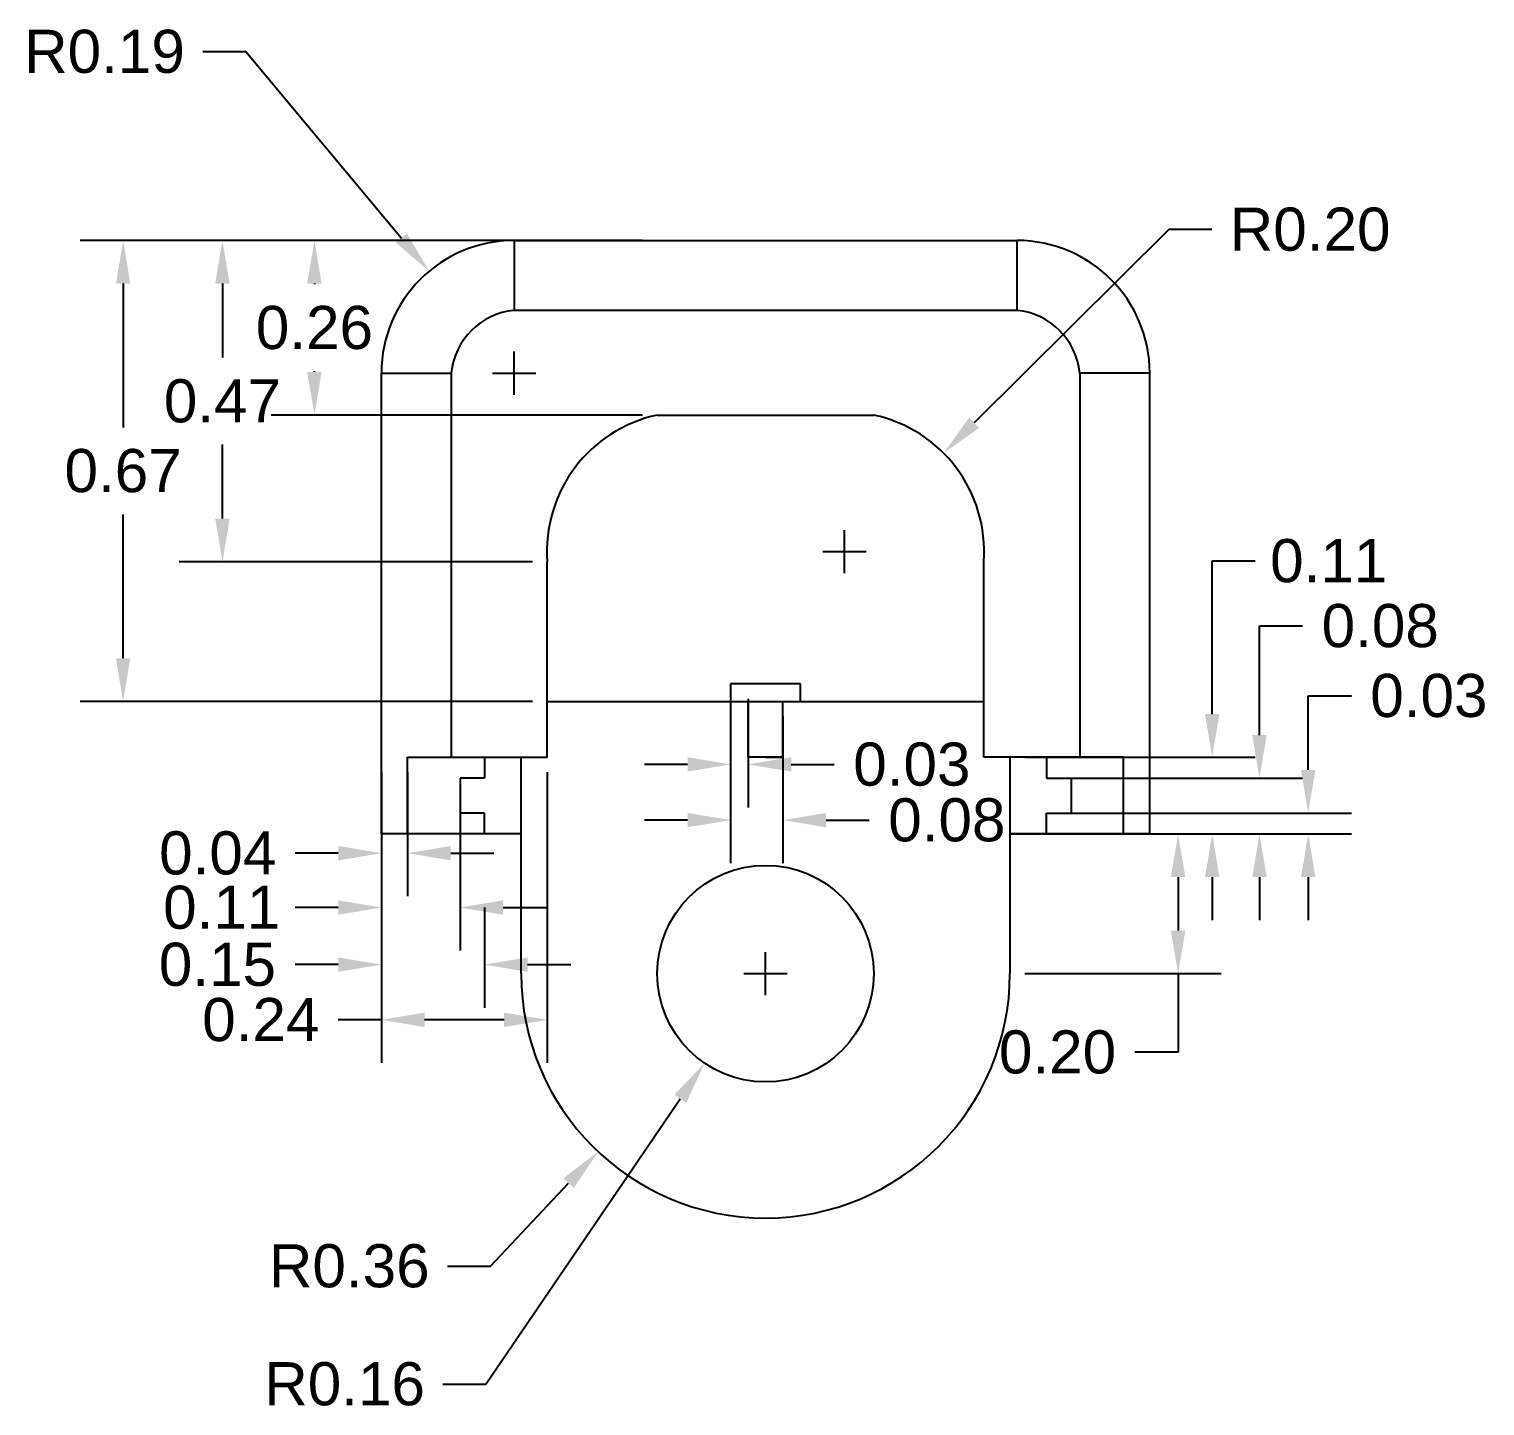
# Model space of a CAD drawing. Header units: inches. Extents: x 6.1 to 73.5, y 2.5 to 22.
# Drawn here: x 8.352 to 10.479, y 7.528 to 9.54 of the extents above; entities that cross this region are included whole.
import ezdxf

# ---------------------------------------------------------------- set-up
doc = ezdxf.new("R2010")
doc.units = ezdxf.units.IN
doc.header["$MEASUREMENT"] = 0
doc.layers.add('Dimensiuni', color=4, linetype='Continuous', transparency=0.6)
doc.layers.add('ExteriorComponenta', color=1, linetype='Continuous', lineweight=25)
doc.styles.get("Standard").update_dxf_attribs({"font": 'arial.ttf'})
doc.dimstyles.get("Standard").update_dxf_attribs({"dimscale": 0.35, "dimtxt": 0.18, "dimasz": 0.18, "dimexe": 0.18, "dimexo": 0.0625, "dimgap": 0.09, "dimtad": 0, "dimtih": 1, "dimtoh": 1, "dimzin": 0, "dimdsep": 46, "dimtxsty": 'Standard', "dimcen": 0.09, "dimadec": 0, "dimazin": 0, "dimtfac": 1, "dimtofl": 0, "dimtmove": 0, "dimatfit": 3, "dimfxl": 1, "dimtolj": 1, "dimtzin": 0, "dimarcsym": 0})

# ---------------------------------------------------------------- blocks, each defined once
blk = doc.blocks.new('*D73')
at = {"layer": 'Dimensiuni', "color": 0, "lineweight": -2, "ltscale": 0.01, "transparency": 16777216}
for p, q in [((9.428, 8.1284), (9.428, 8.1914)), ((9.3965, 8.1599), (9.4595, 8.1599)), ((9.0194, 7.5602), (9.3035, 7.9771)), ((8.9564, 7.5602), (9.0194, 7.5602))]:
    blk.add_line(p, q, dxfattribs=at)
at = {"layer": 'Dimensiuni', "color": 0, "ltscale": 0.01, "transparency": 16777216}
blk.add_solid([(9.2948, 7.983), (9.3122, 7.9712), (9.339, 8.0292)], dxfattribs=at)
at = {"layer": 'Dimensiuni', "color": 0, "ltscale": 0.01, "transparency": 16777216, "insert": (8.813, 7.5602), "char_height": 0.063, "attachment_point": 5}
blk.add_mtext('\\A1;R0.16', dxfattribs=at)
blk = doc.blocks.new('*D74')
at = {"layer": 'Dimensiuni', "color": 0, "lineweight": -2, "ltscale": 0.01, "transparency": 16777216}
for p, q in [((9.428, 8.1284), (9.428, 8.1914)), ((9.3965, 8.1599), (9.4595, 8.1599)), ((9.0263, 7.7326), (9.1402, 7.8538)), ((8.9633, 7.7326), (9.0263, 7.7326))]:
    blk.add_line(p, q, dxfattribs=at)
at = {"layer": 'Dimensiuni', "color": 0, "ltscale": 0.01, "transparency": 16777216}
blk.add_solid([(9.1326, 7.861), (9.1479, 7.8466), (9.1834, 7.8997)], dxfattribs=at)
at = {"layer": 'Dimensiuni', "color": 0, "ltscale": 0.01, "transparency": 16777216, "insert": (8.8198, 7.7326), "char_height": 0.063, "attachment_point": 5}
blk.add_mtext('\\A1;R0.36', dxfattribs=at)
blk = doc.blocks.new('*D75')
at = {"layer": 'Dimensiuni', "color": 0, "lineweight": -2, "ltscale": 0.01, "transparency": 16777216}
for p, q in [((8.8668, 8.4543), (8.8668, 8.2729)), ((8.9051, 8.4543), (8.9051, 8.2729)), ((8.8038, 8.3359), (8.7408, 8.3359)), ((8.9681, 8.3359), (9.0311, 8.3359))]:
    blk.add_line(p, q, dxfattribs=at)
at = {"layer": 'Dimensiuni', "color": 0, "ltscale": 0.01, "transparency": 16777216}
for points in [[(8.8038, 8.3464), (8.8038, 8.3254), (8.8668, 8.3359)], [(8.9681, 8.3464), (8.9681, 8.3254), (8.9051, 8.3359)]]:
    blk.add_solid(points, dxfattribs=at)
at = {"layer": 'Dimensiuni', "color": 0, "ltscale": 0.01, "transparency": 16777216, "insert": (8.6276, 8.3359), "char_height": 0.063, "attachment_point": 5}
blk.add_mtext('\\A1;0.04', dxfattribs=at)
blk = doc.blocks.new('*D76')
at = {"layer": 'Dimensiuni', "color": 0, "lineweight": -2, "ltscale": 0.01, "transparency": 16777216}
for p, q in [((8.8668, 8.2566), (8.8668, 8.1101)), ((9.0173, 8.2566), (9.0173, 8.1101)), ((8.8038, 8.1731), (8.7408, 8.1731)), ((9.0803, 8.1731), (9.1433, 8.1731))]:
    blk.add_line(p, q, dxfattribs=at)
at = {"layer": 'Dimensiuni', "color": 0, "ltscale": 0.01, "transparency": 16777216}
for points in [[(8.8038, 8.1836), (8.8038, 8.1626), (8.8668, 8.1731)], [(9.0803, 8.1836), (9.0803, 8.1626), (9.0173, 8.1731)]]:
    blk.add_solid(points, dxfattribs=at)
at = {"layer": 'Dimensiuni', "color": 0, "ltscale": 0.01, "transparency": 16777216, "insert": (8.6272, 8.1731), "char_height": 0.063, "attachment_point": 5}
blk.add_mtext('\\A1;0.15', dxfattribs=at)
blk = doc.blocks.new('*D77')
at = {"layer": 'Dimensiuni', "color": 0, "lineweight": -2, "ltscale": 0.01, "transparency": 16777216}
for p, q in [((9.377, 8.5615), (9.377, 8.4027)), ((9.4025, 8.5615), (9.4025, 8.4027)), ((9.314, 8.4657), (9.251, 8.4657)), ((9.4655, 8.4657), (9.5285, 8.4657))]:
    blk.add_line(p, q, dxfattribs=at)
at = {"layer": 'Dimensiuni', "color": 0, "ltscale": 0.01, "transparency": 16777216}
for points in [[(9.314, 8.4762), (9.314, 8.4552), (9.377, 8.4657)], [(9.4655, 8.4762), (9.4655, 8.4552), (9.4025, 8.4657)]]:
    blk.add_solid(points, dxfattribs=at)
at = {"layer": 'Dimensiuni', "color": 0, "ltscale": 0.01, "transparency": 16777216, "insert": (9.6418, 8.4657), "char_height": 0.063, "attachment_point": 5}
blk.add_mtext('\\A1;0.03', dxfattribs=at)
blk = doc.blocks.new('*D78')
at = {"layer": 'Dimensiuni', "color": 0, "lineweight": -2, "ltscale": 0.01, "transparency": 16777216}
for p, q in [((9.377, 8.536), (9.377, 8.3213)), ((9.4535, 8.536), (9.4535, 8.3213)), ((9.314, 8.3843), (9.251, 8.3843)), ((9.5165, 8.3843), (9.5795, 8.3843))]:
    blk.add_line(p, q, dxfattribs=at)
at = {"layer": 'Dimensiuni', "color": 0, "ltscale": 0.01, "transparency": 16777216}
for points in [[(9.314, 8.3948), (9.314, 8.3738), (9.377, 8.3843)], [(9.5165, 8.3948), (9.5165, 8.3738), (9.4535, 8.3843)]]:
    blk.add_solid(points, dxfattribs=at)
at = {"layer": 'Dimensiuni', "color": 0, "ltscale": 0.01, "transparency": 16777216, "insert": (9.6929, 8.3843), "char_height": 0.063, "attachment_point": 5}
blk.add_mtext('\\A1;0.08', dxfattribs=at)
blk = doc.blocks.new('*D79')
at = {"layer": 'Dimensiuni', "color": 0, "lineweight": -2, "ltscale": 0.01, "transparency": 16777216}
for p, q in [((8.8668, 8.4543), (8.8668, 8.0294)), ((9.1091, 8.4543), (9.1091, 8.0294)), ((8.8668, 8.0924), (8.8038, 8.0924)), ((9.0461, 8.0924), (8.9298, 8.0924))]:
    blk.add_line(p, q, dxfattribs=at)
at = {"layer": 'Dimensiuni', "color": 0, "ltscale": 0.01, "transparency": 16777216}
for points in [[(8.9298, 8.1029), (8.9298, 8.0819), (8.8668, 8.0924)], [(9.0461, 8.1029), (9.0461, 8.0819), (9.1091, 8.0924)]]:
    blk.add_solid(points, dxfattribs=at)
at = {"layer": 'Dimensiuni', "color": 0, "ltscale": 0.01, "transparency": 16777216, "insert": (8.6906, 8.0924), "char_height": 0.063, "attachment_point": 5}
blk.add_mtext('\\A1;0.24', dxfattribs=at)
blk = doc.blocks.new('*D80')
at = {"layer": 'Dimensiuni', "color": 0, "lineweight": -2, "ltscale": 0.01, "transparency": 16777216}
for p, q in [((8.9816, 8.4237), (8.9816, 8.1935)), ((8.8668, 8.3383), (8.8668, 8.1935)), ((8.8038, 8.2565), (8.7408, 8.2565)), ((9.0446, 8.2565), (9.1076, 8.2565))]:
    blk.add_line(p, q, dxfattribs=at)
at = {"layer": 'Dimensiuni', "color": 0, "ltscale": 0.01, "transparency": 16777216}
for points in [[(8.8038, 8.267), (8.8038, 8.246), (8.8668, 8.2565)], [(9.0446, 8.267), (9.0446, 8.246), (8.9816, 8.2565)]]:
    blk.add_solid(points, dxfattribs=at)
at = {"layer": 'Dimensiuni', "color": 0, "ltscale": 0.01, "transparency": 16777216, "insert": (8.6335, 8.2565), "char_height": 0.063, "attachment_point": 5}
blk.add_mtext('\\A1;0.11', dxfattribs=at)
blk = doc.blocks.new('*D81')
at = {"layer": 'Dimensiuni', "color": 0, "lineweight": -2, "ltscale": 0.01, "transparency": 16777216}
for p, q in [((10.0173, 9.2474), (9.7328, 8.9649)), ((10.0803, 9.2474), (10.0173, 9.2474)), ((9.5433, 8.7452), (9.5433, 8.8082)), ((9.5118, 8.7767), (9.5748, 8.7767))]:
    blk.add_line(p, q, dxfattribs=at)
at = {"layer": 'Dimensiuni', "color": 0, "ltscale": 0.01, "transparency": 16777216}
blk.add_solid([(9.7254, 8.9723), (9.7402, 8.9574), (9.6881, 8.9205)], dxfattribs=at)
at = {"layer": 'Dimensiuni', "color": 0, "ltscale": 0.01, "transparency": 16777216, "insert": (10.2237, 9.2474), "char_height": 0.063, "attachment_point": 5}
blk.add_mtext('\\A1;R0.20', dxfattribs=at)
blk = doc.blocks.new('*D82')
at = {"layer": 'Dimensiuni', "color": 0, "lineweight": -2, "ltscale": 0.01, "transparency": 16777216}
for p, q in [((8.6058, 9.5073), (8.6688, 9.5073)), ((8.6688, 9.5073), (8.8961, 9.2347)), ((9.0607, 9.0059), (9.0607, 9.0689)), ((9.0292, 9.0374), (9.0922, 9.0374))]:
    blk.add_line(p, q, dxfattribs=at)
at = {"layer": 'Dimensiuni', "color": 0, "ltscale": 0.01, "transparency": 16777216}
blk.add_solid([(8.9042, 9.2414), (8.8881, 9.228), (8.9365, 9.1863)], dxfattribs=at)
at = {"layer": 'Dimensiuni', "color": 0, "ltscale": 0.01, "transparency": 16777216, "insert": (8.4622, 9.5073), "char_height": 0.063, "attachment_point": 5}
blk.add_mtext('\\A1;R0.19', dxfattribs=at)
blk = doc.blocks.new('*D83')
at = {"layer": 'Dimensiuni', "color": 0, "lineweight": -2, "ltscale": 0.01, "transparency": 16777216}
for p, q in [((10.0806, 8.5392), (10.0806, 8.763)), ((10.0806, 8.763), (10.1436, 8.763)), ((9.807, 8.4762), (10.1436, 8.4762)), ((9.807, 8.364), (10.1436, 8.364)), ((10.0806, 8.301), (10.0806, 8.238))]:
    blk.add_line(p, q, dxfattribs=at)
at = {"layer": 'Dimensiuni', "color": 0, "ltscale": 0.01, "transparency": 16777216}
for points in [[(10.0701, 8.5392), (10.0911, 8.5392), (10.0806, 8.4762)], [(10.0701, 8.301), (10.0911, 8.301), (10.0806, 8.364)]]:
    blk.add_solid(points, dxfattribs=at)
at = {"layer": 'Dimensiuni', "color": 0, "ltscale": 0.01, "transparency": 16777216, "insert": (10.2509, 8.763), "char_height": 0.063, "attachment_point": 5}
blk.add_mtext('\\A1;0.11', dxfattribs=at)
blk = doc.blocks.new('*D84')
at = {"layer": 'Dimensiuni', "color": 0, "lineweight": -2, "ltscale": 0.01, "transparency": 16777216}
for p, q in [((10.2209, 8.4576), (10.2209, 8.566)), ((10.2209, 8.566), (10.2839, 8.566)), ((9.8606, 8.3946), (10.2839, 8.3946)), ((9.8606, 8.364), (10.2839, 8.364)), ((10.2209, 8.301), (10.2209, 8.238))]:
    blk.add_line(p, q, dxfattribs=at)
at = {"layer": 'Dimensiuni', "color": 0, "ltscale": 0.01, "transparency": 16777216}
for points in [[(10.2104, 8.4576), (10.2314, 8.4576), (10.2209, 8.3946)], [(10.2104, 8.301), (10.2314, 8.301), (10.2209, 8.364)]]:
    blk.add_solid(points, dxfattribs=at)
at = {"layer": 'Dimensiuni', "color": 0, "ltscale": 0.01, "transparency": 16777216, "insert": (10.3972, 8.566), "char_height": 0.063, "attachment_point": 5}
blk.add_mtext('\\A1;0.03', dxfattribs=at)
blk = doc.blocks.new('*D85')
at = {"layer": 'Dimensiuni', "color": 0, "lineweight": -2, "ltscale": 0.01, "transparency": 16777216}
for p, q in [((10.1497, 8.5086), (10.1497, 8.6681)), ((10.1497, 8.6681), (10.2127, 8.6681)), ((9.8606, 8.4456), (10.2127, 8.4456)), ((9.8606, 8.364), (10.2127, 8.364)), ((10.1497, 8.301), (10.1497, 8.238))]:
    blk.add_line(p, q, dxfattribs=at)
at = {"layer": 'Dimensiuni', "color": 0, "ltscale": 0.01, "transparency": 16777216}
for points in [[(10.1392, 8.5086), (10.1602, 8.5086), (10.1497, 8.4456)], [(10.1392, 8.301), (10.1602, 8.301), (10.1497, 8.364)]]:
    blk.add_solid(points, dxfattribs=at)
at = {"layer": 'Dimensiuni', "color": 0, "ltscale": 0.01, "transparency": 16777216, "insert": (10.3261, 8.6681), "char_height": 0.063, "attachment_point": 5}
blk.add_mtext('\\A1;0.08', dxfattribs=at)
blk = doc.blocks.new('*D86')
at = {"layer": 'Dimensiuni', "color": 0, "lineweight": -2, "ltscale": 0.01, "transparency": 16777216}
for p, q in [((9.807, 8.364), (10.0938, 8.364)), ((10.0308, 8.301), (10.0308, 8.2229)), ((9.807, 8.1599), (10.0938, 8.1599)), ((10.0308, 8.1599), (10.0308, 8.0451)), ((10.0308, 8.0451), (9.9678, 8.0451))]:
    blk.add_line(p, q, dxfattribs=at)
at = {"layer": 'Dimensiuni', "color": 0, "ltscale": 0.01, "transparency": 16777216}
for points in [[(10.0203, 8.301), (10.0413, 8.301), (10.0308, 8.364)], [(10.0203, 8.2229), (10.0413, 8.2229), (10.0308, 8.1599)]]:
    blk.add_solid(points, dxfattribs=at)
at = {"layer": 'Dimensiuni', "color": 0, "ltscale": 0.01, "transparency": 16777216, "insert": (9.8546, 8.0451), "char_height": 0.063, "attachment_point": 5}
blk.add_mtext('\\A1;0.20', dxfattribs=at)
blk = doc.blocks.new('*D87')
at = {"layer": 'Dimensiuni', "color": 0, "lineweight": -2, "ltscale": 0.01, "transparency": 16777216}
for p, q in [((9.0873, 9.2313), (8.4264, 9.2313)), ((8.4894, 9.1683), (8.4894, 8.9582)), ((8.4894, 8.6208), (8.4894, 8.8309)), ((9.0873, 8.5578), (8.4264, 8.5578))]:
    blk.add_line(p, q, dxfattribs=at)
at = {"layer": 'Dimensiuni', "color": 0, "ltscale": 0.01, "transparency": 16777216}
for points in [[(8.4789, 9.1683), (8.4999, 9.1683), (8.4894, 9.2313)], [(8.4789, 8.6208), (8.4999, 8.6208), (8.4894, 8.5578)]]:
    blk.add_solid(points, dxfattribs=at)
at = {"layer": 'Dimensiuni', "color": 0, "ltscale": 0.01, "transparency": 16777216, "insert": (8.4894, 8.8946), "char_height": 0.063, "attachment_point": 5}
blk.add_mtext('\\A1;0.67', dxfattribs=at)
blk = doc.blocks.new('*D88')
at = {"layer": 'Dimensiuni', "color": 0, "lineweight": -2, "ltscale": 0.01, "transparency": 16777216}
for p, q in [((9.0873, 9.2313), (8.5715, 9.2313)), ((8.6345, 9.1683), (8.6345, 9.0603)), ((8.6345, 8.8249), (8.6345, 8.933)), ((9.0873, 8.7619), (8.5715, 8.7619))]:
    blk.add_line(p, q, dxfattribs=at)
at = {"layer": 'Dimensiuni', "color": 0, "ltscale": 0.01, "transparency": 16777216}
for points in [[(8.624, 9.1683), (8.645, 9.1683), (8.6345, 9.2313)], [(8.624, 8.8249), (8.645, 8.8249), (8.6345, 8.7619)]]:
    blk.add_solid(points, dxfattribs=at)
at = {"layer": 'Dimensiuni', "color": 0, "ltscale": 0.01, "transparency": 16777216, "insert": (8.6345, 8.9966), "char_height": 0.063, "attachment_point": 5}
blk.add_mtext('\\A1;0.47', dxfattribs=at)
blk = doc.blocks.new('*D89')
at = {"layer": 'Dimensiuni', "color": 0, "lineweight": -2, "ltscale": 0.01, "transparency": 16777216}
for p, q in [((9.248, 9.2313), (8.7059, 9.2313)), ((8.7689, 9.1683), (8.7689, 9.1674)), ((8.7689, 9.0392), (8.7689, 9.0401)), ((9.248, 8.9762), (8.7059, 8.9762))]:
    blk.add_line(p, q, dxfattribs=at)
at = {"layer": 'Dimensiuni', "color": 0, "ltscale": 0.01, "transparency": 16777216}
for points in [[(8.7584, 9.1683), (8.7794, 9.1683), (8.7689, 9.2313)], [(8.7584, 9.0392), (8.7794, 9.0392), (8.7689, 8.9762)]]:
    blk.add_solid(points, dxfattribs=at)
at = {"layer": 'Dimensiuni', "color": 0, "ltscale": 0.01, "transparency": 16777216, "insert": (8.7689, 9.1038), "char_height": 0.063, "attachment_point": 5}
blk.add_mtext('\\A1;0.26', dxfattribs=at)
blk = doc.blocks.new('schita_manson')
at = {"layer": 'ExteriorComponenta'}
for p, q in [((9.0607, 9.2313), (9.7954, 9.2313)), ((9.0607, 9.2313), (9.0607, 9.1293)), ((9.7954, 9.1293), (9.7954, 9.2313)), ((9.0607, 9.1293), (9.7954, 9.1293)), ((8.8668, 8.364), (8.8668, 9.0374)), ((8.8668, 9.0374), (8.9688, 9.0374)), ((8.9688, 9.0374), (8.9688, 8.4762)), ((9.9892, 9.0374), (9.8872, 9.0374)), ((9.8872, 9.0374), (9.8872, 8.4762)), ((9.9892, 9.0374), (9.9892, 8.364)), ((9.2698, 8.9762), (9.5862, 8.9762)), ((9.1091, 8.4762), (9.1091, 8.7619)), ((9.7469, 8.4762), (9.7469, 8.7619)), ((9.1091, 8.5578), (9.7469, 8.5578)), ((8.9051, 8.364), (8.9051, 8.4762)), ((8.9051, 8.4762), (9.1091, 8.4762)), ((9.0173, 8.4762), (9.0173, 8.4456)), ((9.0709, 8.364), (9.0709, 8.4762)), ((9.951, 8.4762), (9.7469, 8.4762)), ((9.7852, 8.364), (9.7852, 8.4762)), ((9.8387, 8.4762), (9.8387, 8.4456)), ((9.951, 8.364), (9.951, 8.4762)), ((9.0173, 8.4456), (8.9816, 8.4456)), ((8.9816, 8.4456), (8.9816, 8.3946)), ((9.8387, 8.4456), (9.8744, 8.4456)), ((9.8744, 8.4456), (9.8744, 8.3946)), ((9.0173, 8.3946), (8.9816, 8.3946)), ((9.0173, 8.364), (9.0173, 8.3946)), ((9.8387, 8.364), (9.8387, 8.3946)), ((9.8387, 8.3946), (9.8744, 8.3946)), ((9.0709, 8.364), (8.8668, 8.364)), ((9.0709, 8.1599), (9.0709, 8.364)), ((9.9892, 8.364), (9.7852, 8.364)), ((9.7852, 8.1599), (9.7852, 8.364)), ((9.7852, 8.364), (9.7887, 8.364)), ((9.7869, 8.364), (9.8124, 8.364))]:
    blk.add_line(p, q, dxfattribs=at)
at = {"layer": 'ExteriorComponenta', "ltscale": 0.01}
for p, q in [((9.428, 8.5834), (9.377, 8.5834)), ((9.377, 8.5834), (9.377, 8.5578)), ((9.479, 8.5834), (9.428, 8.5834)), ((9.479, 8.5578), (9.479, 8.5834)), ((9.4025, 8.4762), (9.4025, 8.5578)), ((9.4535, 8.4762), (9.4535, 8.5578)), ((9.479, 8.5578), (9.479, 8.5578)), ((9.4535, 8.4762), (9.4025, 8.4762)), ((9.428, 8.4762), (9.4535, 8.4762))]:
    blk.add_line(p, q, dxfattribs=at)
at = {"layer": 'ExteriorComponenta'}
blk.add_circle((9.428, 8.1599), 0.1582, dxfattribs=at)
for centre, radius, start, end in [((9.0607, 9.0374), 0.1939, 90, 180), ((9.7954, 9.0374), 0.1939, 0, 90), ((9.0704, 9.0277), 0.102, 95.4764, 174.5236), ((9.7856, 9.0277), 0.102, 5.4764, 84.5236), ((9.3127, 8.7767), 0.2041, 102.1156, 184.1446), ((9.5433, 8.7767), 0.2041, 355.8554, 77.8844), ((9.428, 8.1599), 0.3571, 180, 0)]:
    blk.add_arc(centre, radius, start, end, dxfattribs=at)
at = {"layer": 'Dimensiuni', "ltscale": 0.01}
for center, mpoint, picture, middle in [((9.0607, 9.0374), (8.9365, 9.1863), '*D82', (8.4622, 9.5073)), ((9.5433, 8.7767), (9.6881, 8.9205), '*D81', (10.2237, 9.2474)), ((9.428, 8.1599, 0.0565), (9.339, 8.0292, 0.0565), '*D73', (8.813, 7.5602)), ((9.428, 8.1599), (9.1834, 7.8997), '*D74', (8.8198, 7.7326))]:
    dim = blk.add_radius_dim(center=center, mpoint=mpoint, dimstyle='Standard', dxfattribs=at)
    dim.commit()
    dim.dimension.update_dxf_attribs({"geometry": picture, "text_midpoint": middle, "dimtype": 132})
for base, p1, p2, picture, middle in [((8.4894, 9.2313), (9.1091, 8.5578), (9.1091, 9.2313), '*D87', (8.4894, 8.8946)), ((8.6345, 9.2313), (9.1091, 8.7619), (9.1091, 9.2313), '*D88', (8.6345, 8.9966)), ((8.7689, 9.2313), (9.2698, 8.9762), (9.2698, 9.2313), '*D89', (8.7689, 9.1038)), ((10.0806, 8.4762), (9.7852, 8.364), (9.7852, 8.4762), '*D83', (10.2509, 8.763)), ((10.1497, 8.4456), (9.8387, 8.364), (9.8387, 8.4456), '*D85', (10.3261, 8.6681)), ((10.2209, 8.3946), (9.8387, 8.364), (9.8387, 8.3946), '*D84', (10.3972, 8.566)), ((10.0308, 8.1599), (9.7852, 8.364), (9.7852, 8.1599), '*D86', (9.8546, 8.0451))]:
    dim = blk.add_linear_dim(base=base, p1=p1, p2=p2, angle=90, dimstyle='Standard', dxfattribs=at)
    dim.commit()
    dim.dimension.update_dxf_attribs({"geometry": picture, "text_midpoint": middle, "dimtype": 128})
for base, p1, p2, picture, middle in [((9.4025, 8.4657), (9.377, 8.5834), (9.4025, 8.5834), '*D77', (9.6418, 8.4657)), ((9.4535, 8.3843), (9.377, 8.5578), (9.4535, 8.5578), '*D78', (9.6929, 8.3843)), ((8.9051, 8.3359), (8.8668, 8.4762), (8.9051, 8.4762), '*D75', (8.6276, 8.3359)), ((8.8668, 8.0924), (9.1091, 8.4762), (8.8668, 8.4762), '*D79', (8.6906, 8.0924)), ((9.0173, 8.1731), (8.8668, 8.2785), (9.0173, 8.2785), '*D76', (8.6272, 8.1731))]:
    dim = blk.add_linear_dim(base=base, p1=p1, p2=p2, dimstyle='Standard', dxfattribs=at)
    dim.commit()
    dim.dimension.update_dxf_attribs({"geometry": picture, "text_midpoint": middle, "dimtype": 128})
dim = blk.add_linear_dim(base=(8.8668, 8.2565), p1=(8.9816, 8.4456), p2=(8.8668, 8.3601), dimstyle='Standard', dxfattribs=at)
dim.commit()
dim.dimension.update_dxf_attribs({"geometry": '*D80', "text_midpoint": (8.6335, 8.2565)})

msp = doc.modelspace()

# ---------------------------------------------------------------- block references
at = {"layer": 'Dimensiuni'}
msp.add_blockref('schita_manson', (0, 0), dxfattribs=at)

doc.saveas('drawing.dxf')
